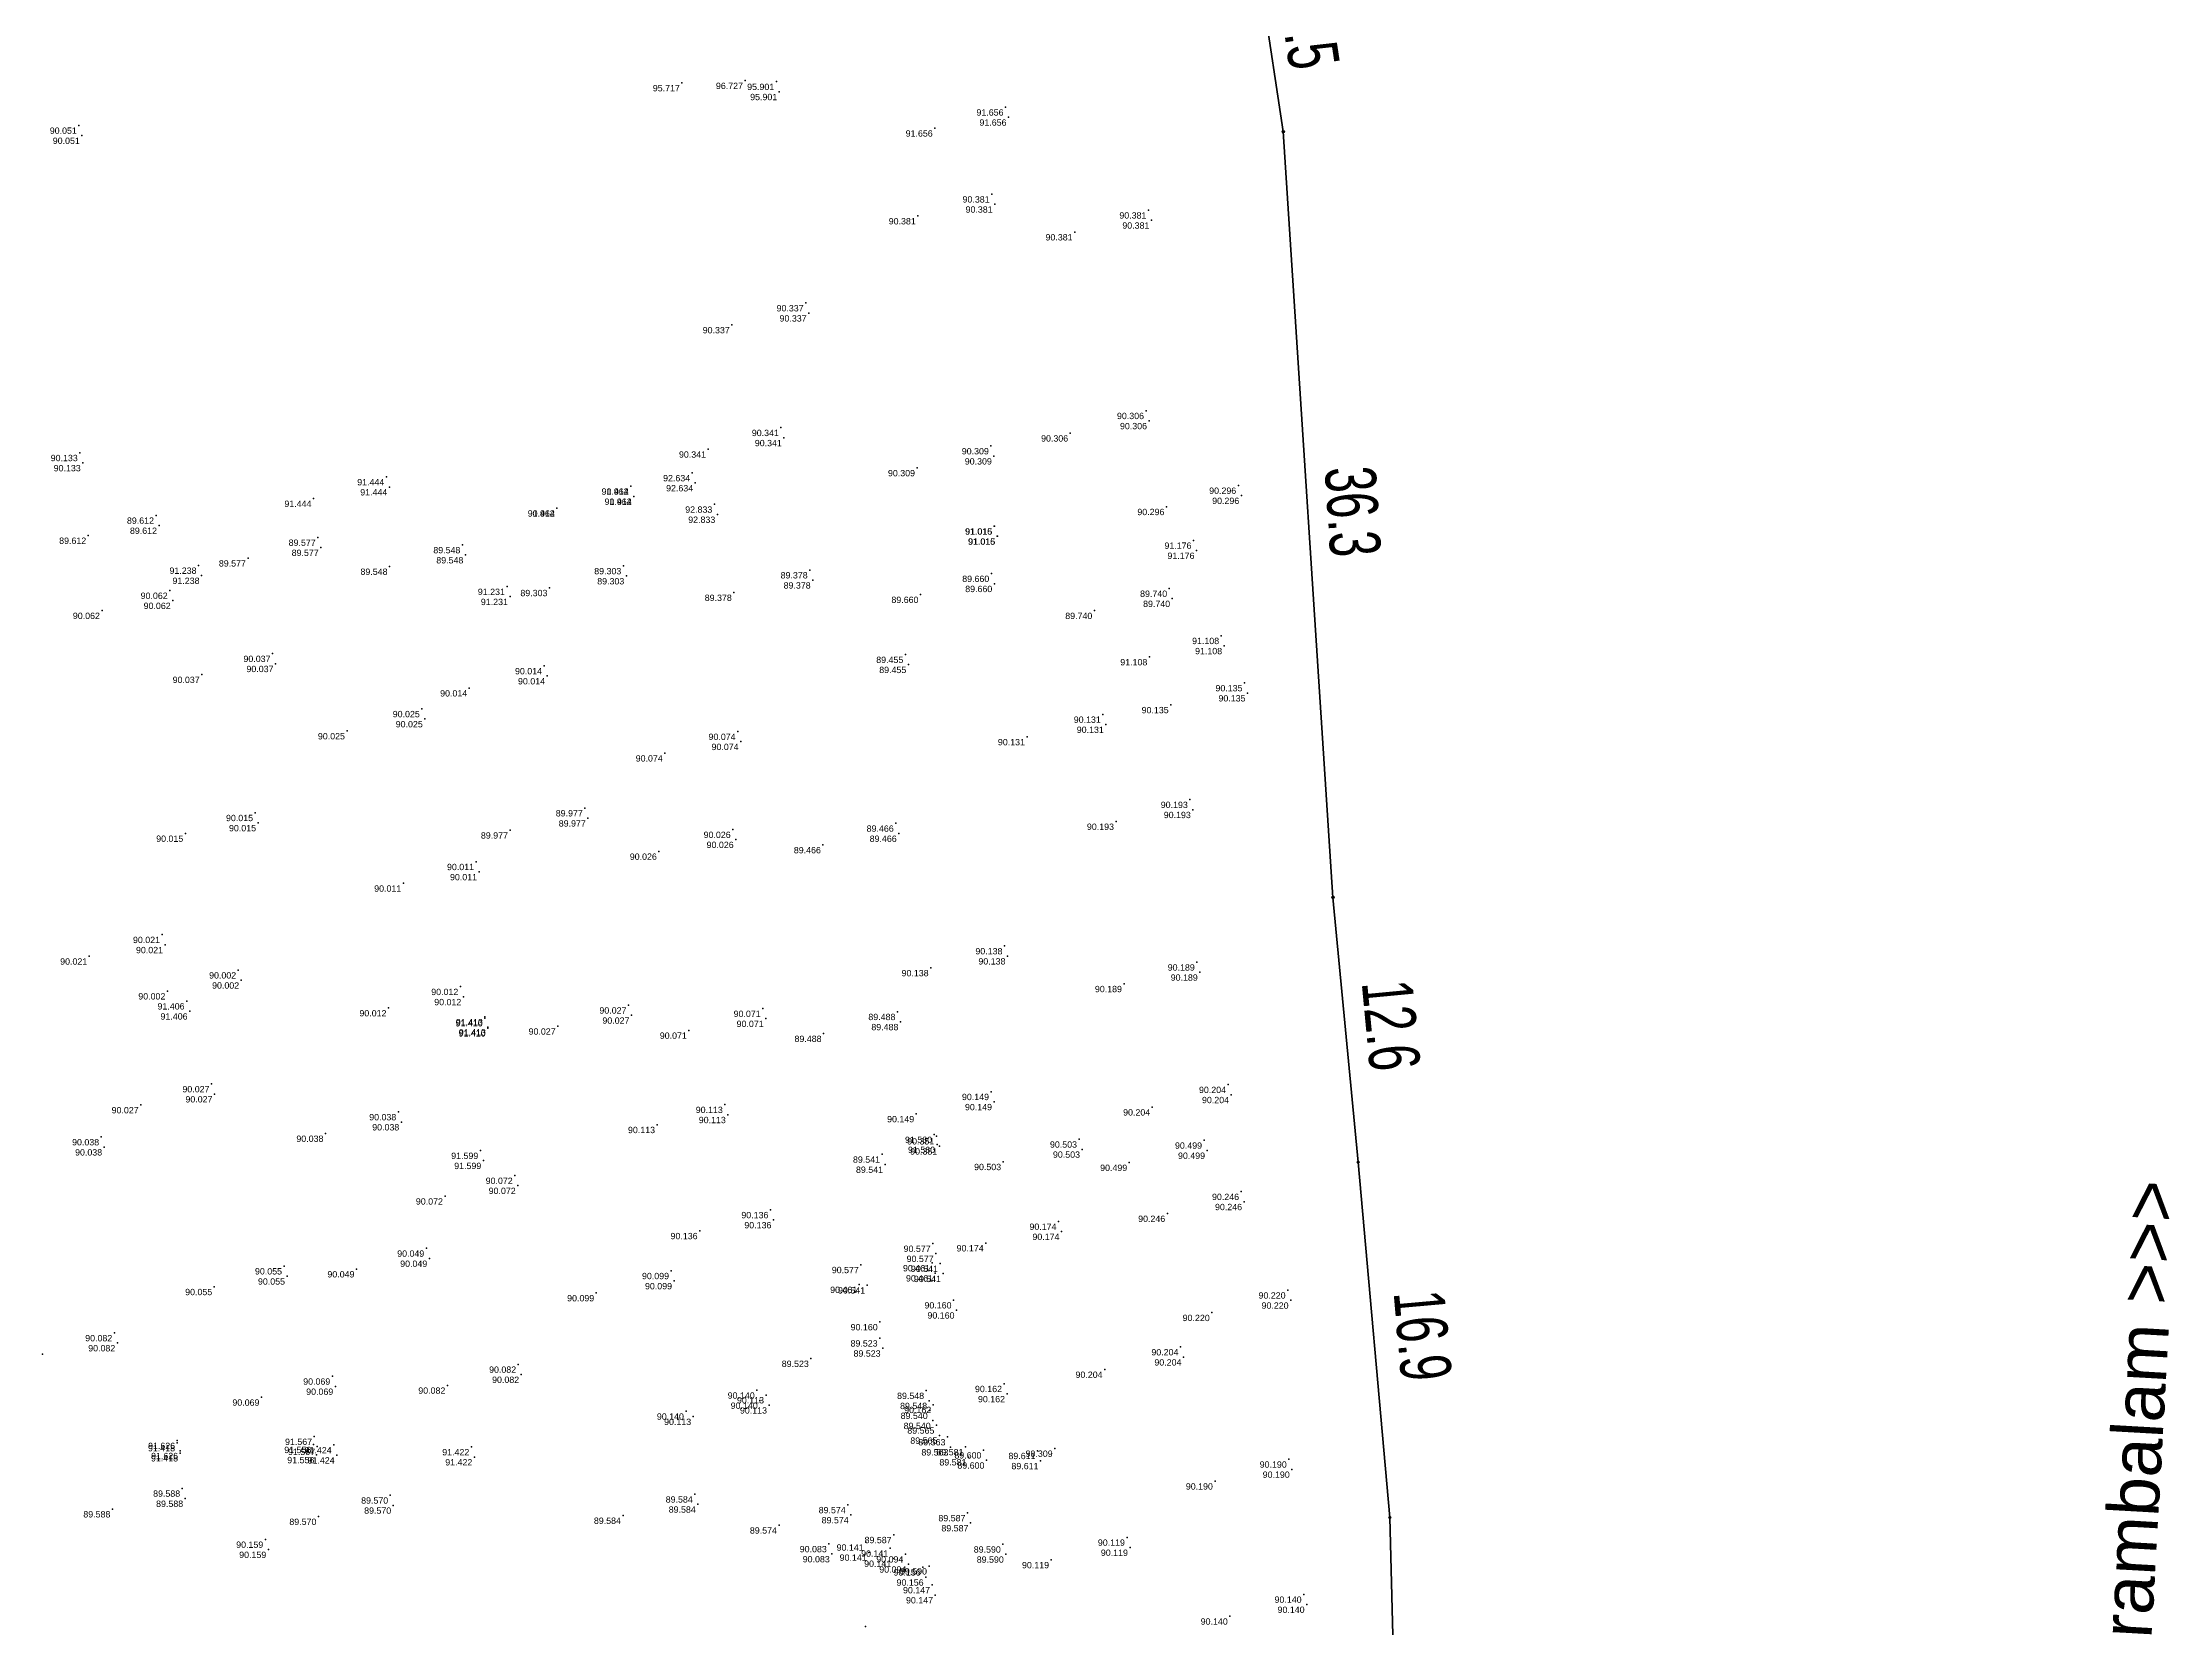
# Model space of a CAD drawing. Header units: millimetres. Extents: x 706139 to 707011, y 753722 to 954403.
# Drawn here: x 706903.4 to 707004.2, y 954089.1 to 954164.2 of the extents above; entities that cross this region are included whole.
import ezdxf
from ezdxf.enums import TextEntityAlignment as Align

# ---------------------------------------------------------------- set-up
doc = ezdxf.new("R2010")
doc.units = ezdxf.units.MM
doc.linetypes.add('SOLID_LINE', pattern=[0])
doc.layers.add('BD', color=1, linetype='Continuous', lineweight=40)
doc.layers.add('BD SYMBOL', color=7, linetype='Continuous', lineweight=30)
doc.layers.add('dim', color=7, linetype='Continuous')
doc.layers.add('Height', color=7, linetype='Continuous')
doc.styles.add('DIM', font='ARIALN.TTF', dxfattribs={"width": 0.8, "height": 2.4})
doc.styles.add('ROMANS', font='arial.ttf', dxfattribs={"height": 2.4})
doc.styles.get("Standard").update_dxf_attribs({"font": 'arial.ttf'})
doc.dimstyles.get("Standard").update_dxf_attribs({"dimtxt": 0.18, "dimasz": 0.18, "dimexe": 0.18, "dimexo": 0.0625, "dimgap": 0.09, "dimtad": 0, "dimtih": 1, "dimtoh": 1, "dimdec": 4, "dimzin": 0, "dimdsep": 46, "dimtxsty": 'Standard', "dimcen": 0.09, "dimadec": 0, "dimazin": 0, "dimtfac": 1, "dimtdec": 4, "dimtofl": 0, "dimtmove": 0, "dimatfit": 3, "dimfxl": 1, "dimtolj": 1, "dimtzin": 0, "dimarcsym": 0})

# ---------------------------------------------------------------- blocks, each defined once
blk = doc.blocks.new('BD')
at = {"linetype": 'ByBlock'}
for p, q in [((-0.04, 0.04), (0.04, -0.04)), ((-0.04, -0.03), (0.04, 0.03))]:
    blk.add_line(p, q, dxfattribs=at)
blk.add_circle((0, 0), 0.05)
blk.add_point((0, 0))
blk = doc.blocks.new('*D297')
at = {"layer": 'Defpoints', "color": 0, "transparency": 16777216}
for p in [(708209.71, 954137.25), (708212.9, 954129.09), (708210.99, 954128.8)]:
    blk.add_point(p, dxfattribs=at)
at = {"layer": 'dim', "color": 0, "transparency": 16777216, "insert": (708212.26, 954133.32), "char_height": 2.4, "attachment_point": 5, "rotation": 278.6595, "style": 'DIM'}
blk.add_mtext('\\A1;8.5', dxfattribs=at)
blk = doc.blocks.new('*D298')
at = {"layer": 'Defpoints', "color": 0, "transparency": 16777216}
for p in [(708210.99, 954128.8), (708213.35, 954092.53), (708215.46, 954092.67)]:
    blk.add_point(p, dxfattribs=at)
at = {"layer": 'dim', "color": 0, "transparency": 16777216, "insert": (708214.28, 954110.81), "char_height": 2.4, "attachment_point": 5, "rotation": 273.7148, "style": 'DIM'}
blk.add_mtext('\\A1;36.3', dxfattribs=at)
blk = doc.blocks.new('*D299')
at = {"layer": 'Defpoints', "color": 0, "transparency": 16777216}
for p in [(708213.35, 954092.53), (708214.54, 954079.99), (708216.68, 954080.19)]:
    blk.add_point(p, dxfattribs=at)
at = {"layer": 'dim', "color": 0, "transparency": 16777216, "insert": (708216.09, 954086.47), "char_height": 2.4, "attachment_point": 5, "rotation": 275.4341, "style": 'DIM'}
blk.add_mtext('\\A1;12.6', dxfattribs=at)
blk = doc.blocks.new('*D300')
at = {"layer": 'Defpoints', "color": 0, "transparency": 16777216}
for p in [(708214.54, 954079.99), (708216.04, 954063.16), (708218.34, 954063.36)]:
    blk.add_point(p, dxfattribs=at)
at = {"layer": 'dim', "color": 0, "transparency": 16777216, "insert": (708217.59, 954071.78), "char_height": 2.4, "attachment_point": 5, "rotation": 275.0993, "style": 'DIM'}
blk.add_mtext('\\A1;16.9', dxfattribs=at)
blk = doc.blocks.new('*D301')
at = {"layer": 'Defpoints', "color": 0, "transparency": 16777216}
for p in [(708216.04, 954063.16), (708216.49, 954045.12), (708218.56, 954045.17)]:
    blk.add_point(p, dxfattribs=at)
at = {"layer": 'dim', "color": 0, "transparency": 16777216, "insert": (708218.34, 954054.19), "char_height": 2.4, "attachment_point": 5, "rotation": 271.4291, "style": 'DIM'}
blk.add_mtext('\\A1;18.0', dxfattribs=at)
blk = doc.blocks.new('FGHFGH')
at = {"layer": 'BD'}
for p, q in [((708210.99474, 954128.8042), (708209.70874, 954137.2482)), ((708213.34974, 954092.5322), (708210.99474, 954128.8042)), ((708214.54274, 954079.9912), (708213.34974, 954092.5322)), ((708216.04474, 954063.1592), (708214.54274, 954079.9912)), ((708216.49474, 954045.1212), (708216.04474, 954063.1592))]:
    blk.add_line(p, q, dxfattribs=at)
at = {"layer": 'BD SYMBOL'}
for p in [(708210.99474, 954128.8042, 94.587), (708213.34974, 954092.5322, 93.754), (708214.54274, 954079.9912, 93.628), (708216.04474, 954063.1592, 93.244)]:
    blk.add_blockref('BD', p, dxfattribs=at)
at = {"insert": (708249.03476, 954045.06496), "char_height": 2.4, "attachment_point": 1, "rotation": 86.7720668, "style": 'ROMANS'}
blk.add_mtext_dynamic_manual_height_columns('To Vavarambalam >>>', width=97.0999858, gutter_width=12.5, heights=[0], dxfattribs=at)
at = {"layer": 'dim'}
for p1, p2, distance, picture, middle in [((708209.70874, 954137.2482), (708210.99474, 954128.8042), 1.92561, '*D297', (708212.2554, 954133.31613)), ((708210.99474, 954128.8042), (708213.34974, 954092.5322), 2.11276, '*D298', (708214.28056, 954110.80509)), ((708213.34974, 954092.5322), (708214.54274, 954079.9912), 2.15067, '*D299', (708216.08724, 954086.46537)), ((708214.54274, 954079.9912), (708216.04474, 954063.1592), 2.30078, '*D300', (708217.58541, 954071.7797)), ((708216.04474, 954063.1592), (708216.49474, 954045.1212), 2.06929, '*D301', (708218.33839, 954054.19181))]:
    dim = blk.add_aligned_dim(p1=p1, p2=p2, distance=distance, dimstyle='Standard', dxfattribs=at)
    dim.commit()
    dim.dimension.update_dxf_attribs({"geometry": picture, "text_midpoint": middle})

msp = doc.modelspace()

# ---------------------------------------------------------------- linework, layer by layer
at = {"color": 0, "linetype": 'SOLID_LINE'}
for p in [(706933.6754, 954162.3269, 95.717), (706936.6666, 954162.4358, 96.727), (706938.148, 954162.3886, 95.901), (706938.29, 954161.9092, 95.901), (706905.096, 954160.3154, 90.051), (706949.0149, 954161.1787, 91.656), (706949.1569, 954160.6993, 91.656), (706905.238, 954159.8359, 90.051), (706945.659, 954160.1848, 91.656), (706948.3564, 954157.0601, 90.381), (706948.4984, 954156.5807, 90.381), (706955.7869, 954156.3009, 90.381), (706944.8566, 954156.0236, 90.381), (706952.2871, 954155.2644, 90.381), (706955.9289, 954155.8215, 90.381), (706939.5411, 954151.9025, 90.337), (706939.6831, 954151.4231, 90.337), (706936.0414, 954150.866, 90.337), (706955.6737, 954146.8017, 90.306), (706955.8157, 954146.3223, 90.306), (706938.3678, 954145.9972, 90.341), (706938.5097, 954145.5178, 90.341), (706948.3195, 954145.1306, 90.309), (706952.0781, 954145.7368, 90.306), (706905.1401, 954144.8095, 90.133), (706905.2821, 954144.3301, 90.133), (706934.916, 954144.9749, 90.341), (706944.8198, 954144.094, 90.309), (706948.4615, 954144.6511, 90.309), (706919.6672, 954143.6647, 91.444), (706919.8092, 954143.1853, 91.444), (706931.2473, 954143.2198, 91.462), (706931.2486, 954143.2192, 90.914), (706934.1637, 954143.8562, 92.634), (706934.3056, 954143.3768, 92.634), (706960.0441, 954143.2611, 90.296), (706916.2155, 954142.6424, 91.444), (706927.7476, 954142.1833, 91.462), (706927.7488, 954142.1827, 90.914), (706931.3893, 954142.7404, 91.462), (706931.3905, 954142.7397, 90.914), (706935.2121, 954142.3656, 92.833), (706956.6403, 954142.2529, 90.296), (706960.1861, 954142.7816, 90.296), (706908.7531, 954141.8434, 89.612), (706908.8951, 954141.364, 89.612), (706935.3541, 954141.8861, 92.833), (706948.4707, 954141.3311, 91.016), (706948.4849, 954141.329, 91.015), (706905.5411, 954140.8921, 89.612), (706916.4173, 954140.7988, 89.577), (706916.5593, 954140.3194, 89.577), (706923.273, 954140.4451, 89.548), (706948.6127, 954140.8516, 91.016), (706948.6269, 954140.8496, 91.015), (706957.9231, 954140.6576, 91.176), (706958.0651, 954140.1781, 91.176), (706910.7695, 954139.4724, 91.238), (706913.1093, 954139.8191, 89.577), (706919.8212, 954139.4228, 89.548), (706923.415, 954139.9657, 89.548), (706930.8993, 954139.4508, 89.303), (706939.7328, 954139.2542, 89.378), (706948.3397, 954139.0865, 89.66), (706909.402, 954138.2862, 90.062), (706910.9114, 954138.993, 91.238), (706925.3844, 954138.4714, 91.231), (706927.3995, 954138.4143, 89.303), (706931.0413, 954138.9714, 89.303), (706936.1371, 954138.1893, 89.378), (706939.8748, 954138.7748, 89.378), (706944.9838, 954138.0926, 89.66), (706948.4817, 954138.607, 89.66), (706956.77, 954138.3814, 89.74), (706906.1899, 954137.3349, 90.062), (706909.544, 954137.8068, 90.062), (706925.5264, 954137.992, 91.231), (706953.2223, 954137.3307, 89.74), (706956.912, 954137.902, 89.74), (706959.2338, 954136.144, 91.108), (706914.2748, 954135.2959, 90.037), (706944.265, 954135.2515, 89.455), (706955.83, 954135.1358, 91.108), (706959.3758, 954135.6645, 91.108), (706910.9189, 954134.302, 90.037), (706914.4168, 954134.8165, 90.037), (706927.1449, 954134.7137, 90.014), (706927.2869, 954134.2343, 90.014), (706944.407, 954134.7721, 89.455), (706923.5973, 954133.663, 90.014), (706960.3418, 954133.9065, 90.135), (706960.4838, 954133.4271, 90.135), (706921.3498, 954132.6803, 90.025), (706921.4918, 954132.2009, 90.025), (706953.6256, 954132.4159, 90.131), (706956.8421, 954132.87, 90.135), (706917.8021, 954131.6296, 90.025), (706936.3165, 954131.6042, 90.074), (706936.4585, 954131.1247, 90.074), (706950.03, 954131.351, 90.131), (706953.7676, 954131.9365, 90.131), (706932.8647, 954130.5819, 90.074), (706929.0764, 954127.981, 89.977), (706957.7492, 954128.3808, 90.193), (706913.4484, 954127.7579, 90.015), (706913.5903, 954127.2784, 90.015), (706929.2184, 954127.5016, 89.977), (706936.0839, 954126.963, 90.026), (706943.811, 954127.2554, 89.466), (706954.2495, 954127.3443, 90.193), (706957.8912, 954127.9014, 90.193), (706910.1404, 954126.7782, 90.015), (706925.5287, 954126.9303, 89.977), (706936.2259, 954126.4836, 90.026), (706940.3592, 954126.2331, 89.466), (706943.953, 954126.7759, 89.466), (706923.9224, 954125.4377, 90.011), (706924.0644, 954124.9583, 90.011), (706932.5842, 954125.9265, 90.026), (706920.4706, 954124.4154, 90.011), (706909.04, 954121.9822, 90.021), (706905.5882, 954120.9599, 90.021), (706909.182, 954121.5028, 90.021), (706948.9644, 954121.4477, 90.138), (706949.1064, 954120.9683, 90.138), (706912.6472, 954120.3035, 90.002), (706945.4647, 954120.4112, 90.138), (706958.0791, 954120.6784, 90.189), (706958.2211, 954120.1989, 90.189), (706909.2913, 954119.3096, 90.002), (706912.7892, 954119.8241, 90.002), (706923.1745, 954119.5186, 90.012), (706923.3165, 954119.0392, 90.012), (706954.6273, 954119.6561, 90.189), (706910.2021, 954118.8367, 91.406), (706910.3441, 954118.3573, 91.406), (706919.7706, 954118.5105, 90.012), (706924.3288, 954118.0333, 91.41), (706924.3397, 954118.0845, 91.413), (706924.3407, 954118.0848, 91.413), (706931.1449, 954118.6409, 90.027), (706931.2869, 954118.1615, 90.027), (706937.5058, 954118.4858, 90.071), (706937.6477, 954118.0064, 90.071), (706943.8908, 954118.3337, 89.488), (706924.4708, 954117.5539, 91.41), (706924.4817, 954117.6051, 91.413), (706924.4827, 954117.6054, 91.413), (706927.789, 954117.647, 90.027), (706934.006, 954117.4493, 90.071), (706940.3911, 954117.2972, 89.488), (706944.0328, 954117.8543, 89.488), (706911.3831, 954114.9126, 90.027), (706959.5611, 954114.8784, 90.204), (706908.0271, 954113.9187, 90.027), (706911.525, 954114.4331, 90.027), (706935.7111, 954113.9317, 90.113), (706948.3275, 954114.5446, 90.149), (706948.4694, 954114.0652, 90.149), (706959.7031, 954114.399, 90.204), (706920.235, 954113.5867, 90.038), (706920.377, 954113.1073, 90.038), (706932.499, 954112.9804, 90.113), (706935.8531, 954113.4523, 90.113), (706944.7798, 954113.4939, 90.149), (706955.9655, 954113.8135, 90.204), (706906.1533, 954112.4, 90.038), (706906.2952, 954111.9206, 90.038), (706916.7832, 954112.5644, 90.038), (706945.6282, 954112.5166, 91.56), (706945.7314, 954112.4429, 90.351), (706945.7702, 954112.0372, 91.56), (706945.8734, 954111.9635, 90.351), (706952.4978, 954112.2922, 90.503), (706958.4243, 954112.241, 90.499), (706924.1216, 954111.757, 91.599), (706924.2635, 954111.2776, 91.599), (706943.1623, 954111.5777, 89.541), (706943.3043, 954111.0983, 89.541), (706948.9022, 954111.2273, 90.503), (706952.6398, 954111.8128, 90.503), (706954.8766, 954111.1903, 90.499), (706958.5663, 954111.7616, 90.499), (706925.7544, 954110.5751, 90.072), (706925.8964, 954110.0957, 90.072), (706960.1785, 954109.8112, 90.246), (706922.4465, 954109.5954, 90.072), (706937.872, 954108.9492, 90.136), (706960.3205, 954109.3317, 90.246), (706934.5161, 954107.9553, 90.136), (706938.014, 954108.4698, 90.136), (706951.5257, 954108.3978, 90.174), (706951.6676, 954107.9184, 90.174), (706956.6788, 954108.7747, 90.246), (706921.5617, 954107.1244, 90.049), (706945.5622, 954107.3554, 90.577), (706945.7042, 954106.876, 90.577), (706948.0739, 954107.3755, 90.174), (706914.8207, 954106.2846, 90.055), (706914.9627, 954105.8051, 90.055), (706918.2537, 954106.1447, 90.049), (706921.7037, 954106.645, 90.049), (706933.163, 954106.0621, 90.099), (706942.1583, 954106.3473, 90.577), (706945.5322, 954106.4319, 90.461), (706945.6742, 954105.9525, 90.461), (706945.9065, 954106.404, 90.541), (706946.0485, 954105.9246, 90.541), (706911.5127, 954105.3049, 90.055), (706929.6153, 954105.0114, 90.099), (706933.305, 954105.5827, 90.099), (706942.0804, 954105.4096, 90.461), (706942.4547, 954105.3817, 90.541), (706962.3832, 954105.142, 90.22), (706946.5511, 954104.6749, 90.16), (706946.6931, 954104.1955, 90.16), (706958.7876, 954104.0771, 90.22), (706962.5252, 954104.6626, 90.22), (706906.775, 954103.1205, 90.082), (706943.0469, 954102.8716, 89.523), (706943.0513, 954103.6384, 90.16), (706903.3711, 954102.1124, 90.082), (706906.917, 954102.6411, 90.082), (706939.7869, 954101.906, 89.523), (706943.1889, 954102.3921, 89.523), (706957.3053, 954102.4512, 90.204), (706957.4472, 954101.9718, 90.204), (706917.1067, 954101.0627, 90.069), (706925.9169, 954101.6279, 90.082), (706926.0589, 954101.1485, 90.082), (706953.7096, 954101.3863, 90.204), (706913.7508, 954100.0688, 90.069), (706917.2486, 954100.5833, 90.069), (706922.561, 954100.634, 90.082), (706937.224, 954100.4003, 90.14), (706937.366, 954099.9208, 90.14), (706937.6625, 954100.1766, 90.113), (706945.2521, 954100.3875, 89.548), (706945.3941, 954099.9081, 89.548), (706948.9439, 954100.7122, 90.162), (706949.0859, 954100.2328, 90.162), (706933.8681, 954099.4063, 90.14), (706934.2108, 954099.1543, 90.113), (706937.8045, 954099.6972, 90.113), (706945.421, 954099.4405, 89.54), (706945.563, 954098.9611, 89.54), (706945.588, 954099.7183, 90.162), (706945.7376, 954098.7447, 89.565), (706909.7507, 954097.908, 91.418), (706909.755, 954098.0167, 91.626), (706916.2083, 954097.8243, 91.556), (706916.2461, 954098.211, 91.567), (706916.3881, 954097.7315, 91.567), (706917.1725, 954097.8085, 91.424), (706923.6957, 954097.7182, 91.422), (706945.8796, 954098.2653, 89.565), (706946.2624, 954098.191, 89.563), (706947.1159, 954097.7179, 89.581), (706909.8927, 954097.4286, 91.418), (706909.897, 954097.5373, 91.626), (706916.3503, 954097.3449, 91.556), (706917.3145, 954097.3291, 91.424), (706923.8377, 954097.2387, 91.422), (706946.4044, 954097.7116, 89.563), (706947.2579, 954097.2385, 89.581), (706947.9686, 954097.5678, 89.6), (706948.1106, 954097.0884, 89.6), (706950.5303, 954097.5391, 89.611), (706950.6722, 954097.0597, 89.611), (706951.343, 954097.6473, 90.309), (706962.4378, 954097.1328, 90.19), (706909.994, 954095.7554, 89.588), (706958.9381, 954096.0963, 90.19), (706962.5798, 954096.6534, 90.19), (706906.686, 954094.7757, 89.588), (706910.136, 954095.276, 89.588), (706919.8533, 954095.4298, 89.57), (706919.9953, 954094.9504, 89.57), (706934.2874, 954095.4798, 89.584), (706934.4294, 954095.0004, 89.584), (706941.536, 954094.9754, 89.574), (706916.4495, 954094.4217, 89.57), (706930.8835, 954094.4717, 89.584), (706938.276, 954094.0099, 89.574), (706941.678, 954094.496, 89.574), (706947.2109, 954094.5942, 89.587), (706947.3529, 954094.1148, 89.587), (706913.9309, 954093.3368, 90.159), (706914.0729, 954092.8574, 90.159), (706940.6388, 954093.1276, 90.083), (706942.3879, 954093.2013, 90.141), (706942.5299, 954092.7219, 90.141), (706943.5499, 954092.9155, 90.141), (706943.7111, 954093.5577, 89.587), (706948.8866, 954093.109, 89.59), (706954.7683, 954093.4346, 90.119), (706954.9103, 954092.9552, 90.119), (706940.7808, 954092.6482, 90.083), (706943.6919, 954092.4361, 90.141), (706944.2661, 954092.6416, 90.094), (706944.4081, 954092.1622, 90.094), (706945.0856, 954092.0229, 90.156), (706945.3869, 954092.0725, 89.59), (706949.0286, 954092.6296, 89.59), (706951.1727, 954092.3697, 90.119), (706945.2276, 954091.5434, 90.156), (706945.5337, 954091.1825, 90.147), (706945.6757, 954090.7031, 90.147), (706963.1421, 954090.7334, 90.14), (706959.6424, 954089.6968, 90.14), (706963.2841, 954090.2539, 90.14), (706942.3727, 954089.2065, 90.272)]:
    msp.add_point(p, dxfattribs=at)

# ---------------------------------------------------------------- block references
msp.add_blockref('FGHFGH', (-1248.8207, 31.2158))

# ---------------------------------------------------------------- texts
at = {"layer": 'Height', "color": 4, "linetype": 'SOLID_LINE'}
for s, p in [('95.717', (706933.5754, 954162.2269, 95.717)), ('96.727', (706936.5666, 954162.3358, 96.727)), ('95.901', (706938.048, 954162.2886, 95.901)), ('95.901', (706938.19, 954161.8092, 95.901)), ('90.051', (706904.996, 954160.2154, 90.051)), ('91.656', (706948.9149, 954161.0787, 91.656)), ('91.656', (706949.0569, 954160.5993, 91.656)), ('90.051', (706905.138, 954159.7359, 90.051)), ('91.656', (706945.559, 954160.0848, 91.656)), ('90.381', (706948.2564, 954156.9601, 90.381)), ('90.381', (706948.3984, 954156.4807, 90.381)), ('90.381', (706955.6869, 954156.2009, 90.381)), ('90.381', (706944.7566, 954155.9236, 90.381)), ('90.381', (706955.8289, 954155.7215, 90.381)), ('90.381', (706952.1871, 954155.1644, 90.381)), ('90.337', (706939.4411, 954151.8025, 90.337)), ('90.337', (706939.5831, 954151.3231, 90.337)), ('90.337', (706935.9414, 954150.766, 90.337)), ('90.306', (706955.5737, 954146.7017, 90.306)), ('90.306', (706955.7157, 954146.2223, 90.306)), ('90.341', (706938.2678, 954145.8972, 90.341)), ('90.341', (706938.4097, 954145.4178, 90.341)), ('90.306', (706951.9781, 954145.6368, 90.306)), ('90.133', (706905.0401, 954144.7095, 90.133)), ('90.133', (706905.1821, 954144.2301, 90.133)), ('90.341', (706934.816, 954144.8749, 90.341)), ('90.309', (706948.2195, 954145.0306, 90.309)), ('90.309', (706948.3615, 954144.5511, 90.309)), ('91.444', (706919.5672, 954143.5647, 91.444)), ('91.444', (706919.7092, 954143.0853, 91.444)), ('91.462', (706931.1473, 954143.1198, 91.462)), ('90.914', (706931.1486, 954143.1192, 90.914)), ('92.634', (706934.0637, 954143.7562, 92.634)), ('92.634', (706934.2056, 954143.2768, 92.634)), ('90.309', (706944.7198, 954143.994, 90.309)), ('90.296', (706959.9441, 954143.1611, 90.296)), ('91.444', (706916.1155, 954142.5424, 91.444)), ('91.462', (706927.6476, 954142.0833, 91.462)), ('90.914', (706927.6488, 954142.0827, 90.914)), ('91.462', (706931.2893, 954142.6404, 91.462)), ('90.914', (706931.2905, 954142.6397, 90.914)), ('92.833', (706935.1121, 954142.2656, 92.833)), ('90.296', (706956.5403, 954142.1529, 90.296)), ('90.296', (706960.0861, 954142.6816, 90.296)), ('89.612', (706908.6531, 954141.7434, 89.612)), ('89.612', (706908.7951, 954141.264, 89.612)), ('92.833', (706935.2541, 954141.7861, 92.833)), ('91.016', (706948.3707, 954141.2311, 91.016)), ('91.015', (706948.3849, 954141.229, 91.015)), ('89.612', (706905.4411, 954140.7921, 89.612)), ('89.577', (706916.3173, 954140.6988, 89.577)), ('89.577', (706916.4593, 954140.2194, 89.577)), ('89.548', (706923.173, 954140.3451, 89.548)), ('91.016', (706948.5127, 954140.7516, 91.016)), ('91.015', (706948.5269, 954140.7496, 91.015)), ('91.176', (706957.8231, 954140.5576, 91.176)), ('91.176', (706957.9651, 954140.0781, 91.176)), ('91.238', (706910.6695, 954139.3724, 91.238)), ('89.577', (706913.0093, 954139.7191, 89.577)), ('89.548', (706919.7212, 954139.3228, 89.548)), ('89.548', (706923.315, 954139.8657, 89.548)), ('89.303', (706930.7993, 954139.3508, 89.303)), ('89.378', (706939.6328, 954139.1542, 89.378)), ('90.062', (706909.302, 954138.1862, 90.062)), ('91.238', (706910.8114, 954138.893, 91.238)), ('91.231', (706925.2844, 954138.3714, 91.231)), ('89.303', (706927.2995, 954138.3143, 89.303)), ('89.303', (706930.9413, 954138.8714, 89.303)), ('89.378', (706936.0371, 954138.0893, 89.378)), ('89.378', (706939.7748, 954138.6748, 89.378)), ('89.660', (706948.2397, 954138.9865, 89.66)), ('89.660', (706948.3817, 954138.507, 89.66)), ('89.740', (706956.67, 954138.2814, 89.74)), ('90.062', (706906.0899, 954137.2349, 90.062)), ('90.062', (706909.444, 954137.7068, 90.062)), ('91.231', (706925.4264, 954137.892, 91.231)), ('89.660', (706944.8838, 954137.9926, 89.66)), ('89.740', (706953.1223, 954137.2307, 89.74)), ('89.740', (706956.812, 954137.802, 89.74)), ('91.108', (706959.1338, 954136.044, 91.108)), ('90.037', (706914.1748, 954135.1959, 90.037)), ('89.455', (706944.165, 954135.1515, 89.455)), ('91.108', (706955.73, 954135.0358, 91.108)), ('91.108', (706959.2758, 954135.5645, 91.108)), ('90.037', (706910.8189, 954134.202, 90.037)), ('90.037', (706914.3168, 954134.7165, 90.037)), ('90.014', (706927.0449, 954134.6137, 90.014)), ('90.014', (706927.1869, 954134.1343, 90.014)), ('89.455', (706944.307, 954134.6721, 89.455)), ('90.014', (706923.4973, 954133.563, 90.014)), ('90.135', (706960.2418, 954133.8065, 90.135)), ('90.135', (706960.3838, 954133.3271, 90.135)), ('90.025', (706921.2498, 954132.5803, 90.025)), ('90.025', (706921.3918, 954132.1009, 90.025)), ('90.131', (706953.5256, 954132.3159, 90.131)), ('90.135', (706956.7421, 954132.77, 90.135)), ('90.025', (706917.7021, 954131.5296, 90.025)), ('90.074', (706936.2165, 954131.5042, 90.074)), ('90.074', (706936.3585, 954131.0247, 90.074)), ('90.131', (706949.93, 954131.251, 90.131)), ('90.131', (706953.6676, 954131.8365, 90.131)), ('90.074', (706932.7647, 954130.4819, 90.074)), ('90.193', (706957.6492, 954128.2808, 90.193)), ('90.015', (706913.3484, 954127.6579, 90.015)), ('90.015', (706913.4903, 954127.1784, 90.015)), ('89.977', (706928.9764, 954127.881, 89.977)), ('89.977', (706929.1184, 954127.4016, 89.977)), ('89.466', (706943.711, 954127.1554, 89.466)), ('90.193', (706954.1495, 954127.2443, 90.193)), ('90.193', (706957.7912, 954127.8014, 90.193)), ('90.015', (706910.0404, 954126.6782, 90.015)), ('89.977', (706925.4287, 954126.8303, 89.977)), ('90.026', (706935.9839, 954126.863, 90.026)), ('90.026', (706936.1259, 954126.3836, 90.026)), ('89.466', (706940.2592, 954126.1331, 89.466)), ('89.466', (706943.853, 954126.6759, 89.466)), ('90.011', (706923.8224, 954125.3377, 90.011)), ('90.026', (706932.4842, 954125.8265, 90.026)), ('90.011', (706920.3706, 954124.3154, 90.011)), ('90.011', (706923.9644, 954124.8583, 90.011)), ('90.021', (706908.94, 954121.8822, 90.021)), ('90.021', (706909.082, 954121.4028, 90.021)), ('90.138', (706948.8644, 954121.3477, 90.138)), ('90.021', (706905.4882, 954120.8599, 90.021)), ('90.002', (706912.5472, 954120.2035, 90.002)), ('90.138', (706945.3647, 954120.3112, 90.138)), ('90.138', (706949.0064, 954120.8683, 90.138)), ('90.189', (706957.9791, 954120.5784, 90.189)), ('90.189', (706958.1211, 954120.0989, 90.189)), ('90.002', (706909.1913, 954119.2096, 90.002)), ('90.002', (706912.6892, 954119.7241, 90.002)), ('90.012', (706923.0745, 954119.4186, 90.012)), ('90.012', (706923.2165, 954118.9392, 90.012)), ('90.189', (706954.5273, 954119.5561, 90.189)), ('91.406', (706910.1021, 954118.7367, 91.406)), ('91.406', (706910.2441, 954118.2573, 91.406)), ('90.012', (706919.6706, 954118.4105, 90.012)), ('91.410', (706924.2288, 954117.9333, 91.41)), ('91.413', (706924.2397, 954117.9845, 91.413)), ('91.413', (706924.2407, 954117.9848, 91.413)), ('90.027', (706931.0449, 954118.5409, 90.027)), ('90.027', (706931.1869, 954118.0615, 90.027)), ('90.071', (706937.4058, 954118.3858, 90.071)), ('90.071', (706937.5477, 954117.9064, 90.071)), ('89.488', (706943.7908, 954118.2337, 89.488)), ('91.410', (706924.3708, 954117.4539, 91.41)), ('91.413', (706924.3817, 954117.5051, 91.413)), ('91.413', (706924.3827, 954117.5054, 91.413)), ('90.027', (706927.689, 954117.547, 90.027)), ('90.071', (706933.906, 954117.3493, 90.071)), ('89.488', (706940.2911, 954117.1972, 89.488)), ('89.488', (706943.9328, 954117.7543, 89.488)), ('90.027', (706911.2831, 954114.8126, 90.027)), ('90.027', (706911.425, 954114.3331, 90.027)), ('90.149', (706948.2275, 954114.4446, 90.149)), ('90.149', (706948.3694, 954113.9652, 90.149)), ('90.204', (706959.4611, 954114.7784, 90.204)), ('90.204', (706959.6031, 954114.299, 90.204)), ('90.027', (706907.9271, 954113.8187, 90.027)), ('90.038', (706920.135, 954113.4867, 90.038)), ('90.038', (706920.277, 954113.0073, 90.038)), ('90.113', (706932.399, 954112.8804, 90.113)), ('90.113', (706935.6111, 954113.8317, 90.113)), ('90.113', (706935.7531, 954113.3523, 90.113)), ('90.149', (706944.6798, 954113.3939, 90.149)), ('90.204', (706955.8655, 954113.7135, 90.204)), ('90.038', (706906.0533, 954112.3, 90.038)), ('90.038', (706906.1952, 954111.8206, 90.038)), ('90.038', (706916.6832, 954112.4644, 90.038)), ('91.560', (706945.5282, 954112.4166, 91.56)), ('90.351', (706945.6314, 954112.3429, 90.351)), ('91.560', (706945.6702, 954111.9372, 91.56)), ('90.351', (706945.7734, 954111.8635, 90.351)), ('90.503', (706952.3978, 954112.1922, 90.503)), ('90.499', (706958.3243, 954112.141, 90.499)), ('91.599', (706924.0216, 954111.657, 91.599)), ('91.599', (706924.1635, 954111.1776, 91.599)), ('89.541', (706943.0623, 954111.4777, 89.541)), ('89.541', (706943.2043, 954110.9983, 89.541)), ('90.503', (706948.8022, 954111.1273, 90.503)), ('90.503', (706952.5398, 954111.7128, 90.503)), ('90.499', (706954.7766, 954111.0903, 90.499)), ('90.499', (706958.4663, 954111.6616, 90.499)), ('90.072', (706925.6544, 954110.4751, 90.072)), ('90.072', (706925.7964, 954109.9957, 90.072)), ('90.072', (706922.3465, 954109.4954, 90.072)), ('90.136', (706937.772, 954108.8492, 90.136)), ('90.246', (706960.0785, 954109.7112, 90.246)), ('90.246', (706960.2205, 954109.2317, 90.246)), ('90.136', (706934.4161, 954107.8553, 90.136)), ('90.136', (706937.914, 954108.3698, 90.136)), ('90.174', (706951.4257, 954108.2978, 90.174)), ('90.174', (706951.5676, 954107.8184, 90.174)), ('90.246', (706956.5788, 954108.6747, 90.246)), ('90.049', (706921.4617, 954107.0244, 90.049)), ('90.577', (706945.4622, 954107.2554, 90.577)), ('90.174', (706947.9739, 954107.2755, 90.174)), ('90.055', (706914.7207, 954106.1846, 90.055)), ('90.049', (706918.1537, 954106.0447, 90.049)), ('90.049', (706921.6037, 954106.545, 90.049)), ('90.099', (706933.063, 954105.9621, 90.099)), ('90.577', (706942.0583, 954106.2473, 90.577)), ('90.461', (706945.4322, 954106.3319, 90.461)), ('90.461', (706945.5742, 954105.8525, 90.461)), ('90.577', (706945.6042, 954106.776, 90.577)), ('90.541', (706945.8065, 954106.304, 90.541)), ('90.541', (706945.9485, 954105.8246, 90.541)), ('90.055', (706911.4127, 954105.2049, 90.055)), ('90.055', (706914.8627, 954105.7051, 90.055)), ('90.099', (706929.5153, 954104.9114, 90.099)), ('90.099', (706933.205, 954105.4827, 90.099)), ('90.461', (706941.9804, 954105.3096, 90.461)), ('90.541', (706942.3547, 954105.2817, 90.541)), ('90.220', (706962.2832, 954105.042, 90.22)), ('90.160', (706946.4511, 954104.5749, 90.16)), ('90.160', (706946.5931, 954104.0955, 90.16)), ('90.220', (706958.6876, 954103.9771, 90.22)), ('90.220', (706962.4252, 954104.5626, 90.22)), ('90.082', (706906.675, 954103.0205, 90.082)), ('89.523', (706942.9469, 954102.7716, 89.523)), ('90.160', (706942.9513, 954103.5384, 90.16)), ('90.082', (706906.817, 954102.5411, 90.082)), ('89.523', (706939.6869, 954101.806, 89.523)), ('89.523', (706943.0889, 954102.2921, 89.523)), ('90.204', (706957.2053, 954102.3512, 90.204)), ('90.204', (706957.3472, 954101.8718, 90.204)), ('90.069', (706917.0067, 954100.9627, 90.069)), ('90.082', (706925.8169, 954101.5279, 90.082)), ('90.082', (706925.9589, 954101.0485, 90.082)), ('90.204', (706953.6096, 954101.2863, 90.204)), ('90.069', (706913.6508, 954099.9688, 90.069)), ('90.069', (706917.1486, 954100.4833, 90.069)), ('90.082', (706922.461, 954100.534, 90.082)), ('90.140', (706937.124, 954100.3003, 90.14)), ('90.140', (706937.266, 954099.8208, 90.14)), ('90.113', (706937.5625, 954100.0766, 90.113)), ('89.548', (706945.1521, 954100.2875, 89.548)), ('89.548', (706945.2941, 954099.8081, 89.548)), ('90.162', (706948.8439, 954100.6122, 90.162)), ('90.162', (706948.9859, 954100.1328, 90.162)), ('90.140', (706933.7681, 954099.3063, 90.14)), ('90.113', (706934.1108, 954099.0543, 90.113)), ('90.113', (706937.7045, 954099.5972, 90.113)), ('89.540', (706945.321, 954099.3405, 89.54)), ('89.540', (706945.463, 954098.8611, 89.54)), ('90.162', (706945.488, 954099.6183, 90.162)), ('91.418', (706909.6507, 954097.808, 91.418)), ('91.626', (706909.655, 954097.9167, 91.626)), ('91.556', (706916.1083, 954097.7243, 91.556)), ('91.567', (706916.1461, 954098.111, 91.567)), ('91.424', (706917.0725, 954097.7085, 91.424)), ('89.565', (706945.6376, 954098.6447, 89.565)), ('89.565', (706945.7796, 954098.1653, 89.565)), ('89.563', (706946.1624, 954098.091, 89.563)), ('91.418', (706909.7927, 954097.3286, 91.418)), ('91.626', (706909.797, 954097.4373, 91.626)), ('91.556', (706916.2503, 954097.2449, 91.556)), ('91.567', (706916.2881, 954097.6315, 91.567)), ('91.424', (706917.2145, 954097.2291, 91.424)), ('91.422', (706923.5957, 954097.6182, 91.422)), ('91.422', (706923.7377, 954097.1387, 91.422)), ('89.563', (706946.3044, 954097.6116, 89.563)), ('89.581', (706947.0159, 954097.6179, 89.581)), ('89.581', (706947.1579, 954097.1385, 89.581)), ('89.600', (706947.8686, 954097.4678, 89.6)), ('89.600', (706948.0106, 954096.9884, 89.6)), ('89.611', (706950.4303, 954097.4391, 89.611)), ('89.611', (706950.5722, 954096.9597, 89.611)), ('90.309', (706951.243, 954097.5473, 90.309)), ('90.190', (706962.3378, 954097.0328, 90.19)), ('90.190', (706958.8381, 954095.9963, 90.19)), ('90.190', (706962.4798, 954096.5534, 90.19)), ('89.588', (706909.894, 954095.6554, 89.588)), ('89.588', (706910.036, 954095.176, 89.588)), ('89.570', (706919.7533, 954095.3298, 89.57)), ('89.570', (706919.8953, 954094.8504, 89.57)), ('89.584', (706934.1874, 954095.3798, 89.584)), ('89.584', (706934.3294, 954094.9004, 89.584)), ('89.574', (706941.436, 954094.8754, 89.574)), ('89.588', (706906.586, 954094.6757, 89.588)), ('89.570', (706916.3495, 954094.3217, 89.57)), ('89.584', (706930.7835, 954094.3717, 89.584)), ('89.574', (706938.176, 954093.9099, 89.574)), ('89.574', (706941.578, 954094.396, 89.574)), ('89.587', (706947.1109, 954094.4942, 89.587)), ('89.587', (706947.2529, 954094.0148, 89.587)), ('90.159', (706913.8309, 954093.2368, 90.159)), ('90.159', (706913.9729, 954092.7574, 90.159)), ('90.083', (706940.5388, 954093.0276, 90.083)), ('90.141', (706942.2879, 954093.1013, 90.141)), ('90.141', (706943.4499, 954092.8155, 90.141)), ('89.587', (706943.6111, 954093.4577, 89.587)), ('89.590', (706948.7866, 954093.009, 89.59)), ('90.119', (706954.6683, 954093.3346, 90.119)), ('90.119', (706954.8103, 954092.8552, 90.119)), ('90.083', (706940.6808, 954092.5482, 90.083)), ('90.141', (706942.4299, 954092.6219, 90.141)), ('90.141', (706943.5919, 954092.3361, 90.141)), ('90.094', (706944.1661, 954092.5416, 90.094)), ('90.094', (706944.3081, 954092.0622, 90.094)), ('90.156', (706944.9856, 954091.9229, 90.156)), ('89.590', (706945.2869, 954091.9725, 89.59)), ('89.590', (706948.9286, 954092.5296, 89.59)), ('90.119', (706951.0727, 954092.2697, 90.119)), ('90.156', (706945.1276, 954091.4434, 90.156)), ('90.147', (706945.4337, 954091.0825, 90.147)), ('90.147', (706945.5757, 954090.6031, 90.147)), ('90.140', (706963.0421, 954090.6334, 90.14)), ('90.140', (706963.1841, 954090.1539, 90.14)), ('90.140', (706959.5424, 954089.5968, 90.14))]:
    msp.add_text(s, height=0.3, dxfattribs=at).set_placement(p, align=Align.TOP_RIGHT)

doc.saveas('drawing.dxf')
